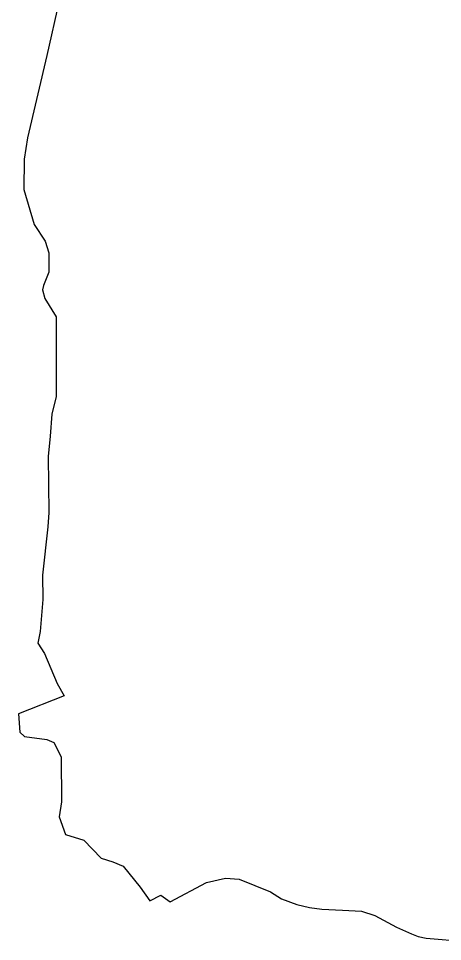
# Model space of a CAD drawing. Extents: x 1205805 to 1207436, y 6154338 to 6158020.
# Drawn here: x 1206322.4 to 1206503.4, y 6154564.1 to 6154957.6 of the extents above; entities that cross this region are included whole.
import ezdxf

# ---------------------------------------------------------------- set-up
doc = ezdxf.new("R2010")
doc.units = 0
doc.linetypes.add('CONTINU', pattern=[0])
doc.layers.add('1SECTION', color=7, linetype='CONTINU')

msp = doc.modelspace()

# ---------------------------------------------------------------- linework, layer by layer
at = {"layer": '1SECTION'}
msp.add_lwpolyline([(1206345.02, 6154988.61), (1206334.5, 6154941.83), (1206326.29, 6154906.67), (1206324.82, 6154897.62), (1206324.74, 6154884.7), (1206329.11, 6154869.72), (1206333.88, 6154862.68), (1206335.4, 6154857.62), (1206335.46, 6154849.46), (1206333.17, 6154843.8), (1206332.75, 6154841.9), (1206333.73, 6154838.17), (1206338.59, 6154830.42), (1206338.59, 6154817.75), (1206338.49, 6154796.46), (1206336.74, 6154788.86), (1206336.04, 6154779.5), (1206335.08, 6154770.88), (1206335.46, 6154746.97), (1206335.03, 6154740.82), (1206332.65, 6154720.32), (1206332.78, 6154709.97), (1206331.73, 6154696.23), (1206330.72, 6154691.32), (1206333.52, 6154686.87), (1206339.02, 6154674.16), (1206341.94, 6154668.84), (1206322.44, 6154661.13), (1206323.07, 6154653.41), (1206324.97, 6154651.46), (1206334.6, 6154650.19), (1206337.55, 6154648.99), (1206340.6, 6154642.85), (1206340.74, 6154623.65), (1206339.78, 6154617.28), (1206342.52, 6154609.76), (1206350.31, 6154607.3), (1206357.79, 6154599.66), (1206362.7, 6154598.06), (1206367.07, 6154596.28), (1206374.35, 6154587.24), (1206378.53, 6154581.46), (1206383.16, 6154583.9), (1206387.24, 6154581.07), (1206402.71, 6154589.33), (1206410.76, 6154591.13), (1206416.64, 6154590.75), (1206430.04, 6154585.34), (1206434.66, 6154582.29), (1206441.28, 6154579.91), (1206446.61, 6154578.55), (1206451.87, 6154577.94), (1206460.76, 6154577.52), (1206468.79, 6154577.03), (1206474.45, 6154575.24), (1206483.72, 6154570.25), (1206490.14, 6154567.34), (1206493.02, 6154566.27), (1206496.34, 6154565.57), (1206513.38, 6154564.11)], dxfattribs=at)

doc.saveas('drawing.dxf')
